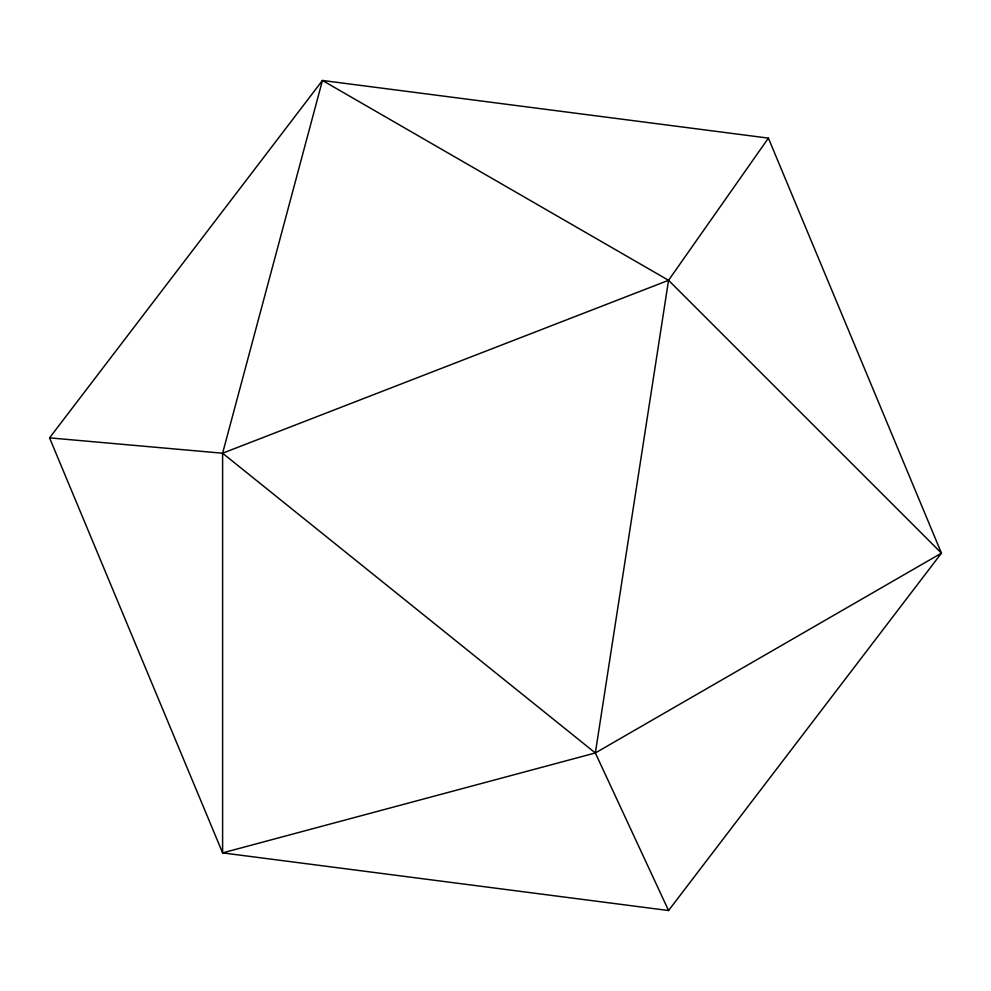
<?xml version="1.0" encoding="UTF-8"?>
<svg xmlns="http://www.w3.org/2000/svg" width="991" height="991" viewBox="0 0 991 991"><rect width="100%" height="100%" fill="white"/><g stroke="black" fill="none" stroke-linecap="round" stroke-linejoin="round"><path stroke-width="1.49" d="M668.553 910.531L595.343 752.962L668.553 280.304L768.397 138.121L322.447 80.469L49.55 437.861L222.603 852.879L668.553 910.531L941.45 553.139L768.397 138.121M595.343 752.962L222.603 453.221L322.447 80.469L668.553 280.304L941.45 553.139L595.343 752.962L222.603 852.879L222.603 453.221L668.553 280.304M49.55 437.861L222.603 453.221"/></g></svg>
